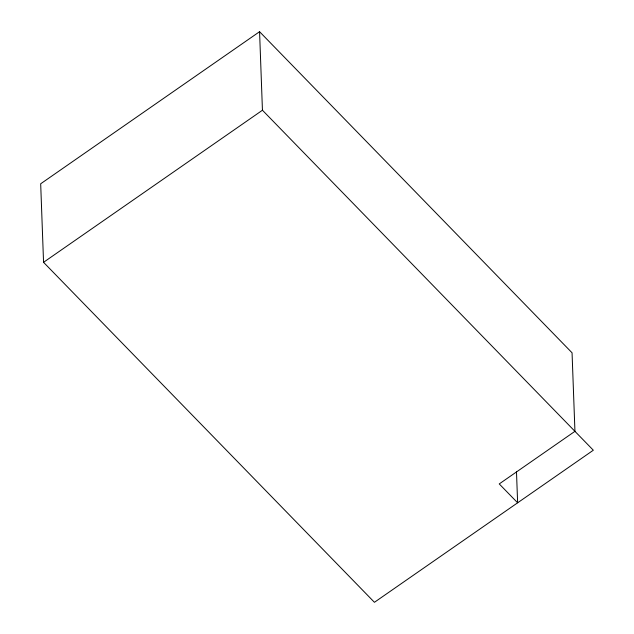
<?xml version="1.0" encoding="UTF-8"?>
<svg xmlns="http://www.w3.org/2000/svg" width="634" height="634" viewBox="0 0 634 634"><rect width="100%" height="100%" fill="white"/><g stroke="black" fill="none" stroke-linecap="round" stroke-linejoin="round"><path stroke-width="0.95" d="M259.568 31.7L40.679 183.781L43.556 262.31L374.432 602.3L593.321 450.219L262.444 110.229L259.568 31.7L572.058 352.797L574.943 431.326L499.243 483.924L517.629 502.81L516.472 471.395M43.556 262.31L262.444 110.229"/></g></svg>
